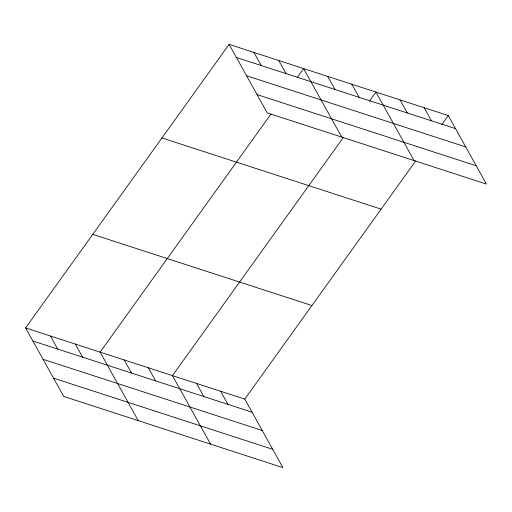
<?xml version="1.0" encoding="UTF-8"?>
<svg xmlns="http://www.w3.org/2000/svg" width="512" height="512" viewBox="0 0 512 512"><rect width="100%" height="100%" fill="white"/><g stroke="black" fill="none" stroke-linecap="round" stroke-linejoin="round"><path stroke-width="0.77" d="M25.6 327.936L244.768 399.11L282.899 467.616L63.731 396.442L25.6 327.936L229.101 44.384L448.269 115.558L486.4 184.064L267.232 112.89L229.101 44.384M270.976 114.074L100.115 352.134L138.246 420.64M297.088 77.683L303.616 68.582L341.747 137.088M343.302 137.555L172.442 375.622L210.573 444.128M369.414 101.165L375.942 92.07L414.074 160.576M244.768 399.11L415.629 161.043M441.741 124.653L448.269 115.558M236.384 57.472L455.552 128.64M246.56 75.757L465.734 146.931M257.05 94.605L476.218 165.773M161.946 137.958L381.114 209.126M92.755 234.368L311.923 305.536M32.883 341.024L252.051 412.192M43.059 359.309L262.234 430.483M53.549 378.157L272.717 449.325M424.16 107.725L431.443 120.813M400.051 99.898L407.334 112.979M351.834 84.243L359.117 97.325M327.725 76.416L335.008 89.498M278.778 60.518L286.061 73.6M253.939 52.454L261.222 65.536M220.659 391.283L227.942 404.365M196.55 383.45L203.834 396.538M148.333 367.795L155.616 380.877M124.224 359.968L131.507 373.05M75.277 344.07L82.56 357.152M50.438 336.006L57.722 349.088"/></g></svg>
